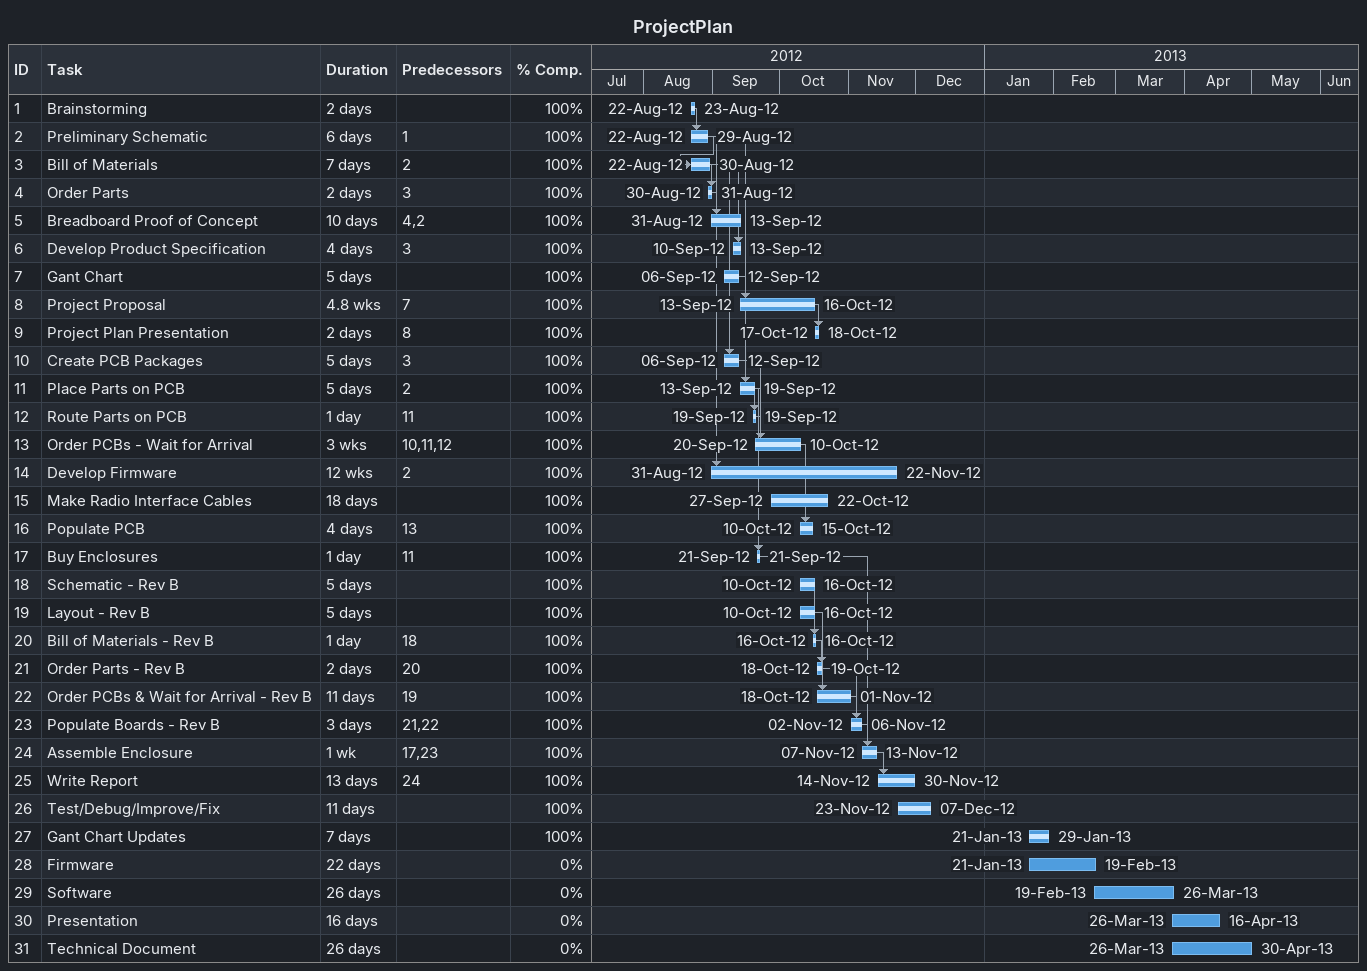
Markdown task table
ProjectPlan

| ID | Task | Duration | Start | Finish | Predecessors | % complete |
|---|---|---|---|---|---|---|
| 1 | Brainstorming | 2d | 2012-08-22 | 2012-08-23 |  | 100 |
| 2 | Preliminary Schematic | 6d | 2012-08-22 | 2012-08-29 | 1 | 100 |
| 3 | Bill of Materials | 7d | 2012-08-22 | 2012-08-30 | 2 | 100 |
| 4 | Order Parts | 2d | 2012-08-30 | 2012-08-31 | 3 | 100 |
| 5 | Breadboard Proof of Concept | 10d | 2012-08-31 | 2012-09-13 | 4, 2 | 100 |
| 6 | Develop Product Specification | 4d | 2012-09-10 | 2012-09-13 | 3 | 100 |
| 7 | Gant Chart | 5d | 2012-09-06 | 2012-09-12 |  | 100 |
| 8 | Project Proposal | 4.8w | 2012-09-13 | 2012-10-16 | 7 | 100 |
| 9 | Project Plan Presentation | 2d | 2012-10-17 | 2012-10-18 | 8 | 100 |
| 10 | Create PCB Packages | 5d | 2012-09-06 | 2012-09-12 | 3 | 100 |
| 11 | Place Parts on PCB | 5d | 2012-09-13 | 2012-09-19 | 2 | 100 |
| 12 | Route Parts on PCB | 1d | 2012-09-19 | 2012-09-19 | 11 | 100 |
| 13 | Order PCBs - Wait for Arrival | 3w | 2012-09-20 | 2012-10-10 | 10, 11, 12 | 100 |
| 14 | Develop Firmware | 12w | 2012-08-31 | 2012-11-22 | 2 | 100 |
| 15 | Make Radio Interface Cables | 18d | 2012-09-27 | 2012-10-22 |  | 100 |
| 16 | Populate PCB | 4d | 2012-10-10 | 2012-10-15 | 13 | 100 |
| 17 | Buy Enclosures | 1d | 2012-09-21 | 2012-09-21 | 11 | 100 |
| 18 | Schematic - Rev B | 5d | 2012-10-10 | 2012-10-16 |  | 100 |
| 19 | Layout - Rev B | 5d | 2012-10-10 | 2012-10-16 |  | 100 |
| 20 | Bill of Materials - Rev B | 1d | 2012-10-16 | 2012-10-16 | 18 | 100 |
| 21 | Order Parts - Rev B | 2d | 2012-10-18 | 2012-10-19 | 20 | 100 |
| 22 | Order PCBs & Wait for Arrival - Rev B | 11d | 2012-10-18 | 2012-11-01 | 19 | 100 |
| 23 | Populate Boards - Rev B | 3d | 2012-11-02 | 2012-11-06 | 21, 22 | 100 |
| 24 | Assemble Enclosure | 1w | 2012-11-07 | 2012-11-13 | 17, 23 | 100 |
| 25 | Write Report | 13d | 2012-11-14 | 2012-11-30 | 24 | 100 |
| 26 | Test/Debug/Improve/Fix | 11d | 2012-11-23 | 2012-12-07 |  | 100 |
| 27 | Gant Chart Updates | 7d | 2013-01-21 | 2013-01-29 |  | 100 |
| 28 | Firmware | 22d | 2013-01-21 | 2013-02-19 |  | 0 |
| 29 | Software | 26d | 2013-02-19 | 2013-03-26 |  | 0 |
| 30 | Presentation | 16d | 2013-03-26 | 2013-04-16 |  | 0 |
| 31 | Technical Document | 26d | 2013-03-26 | 2013-04-30 |  | 0 |
